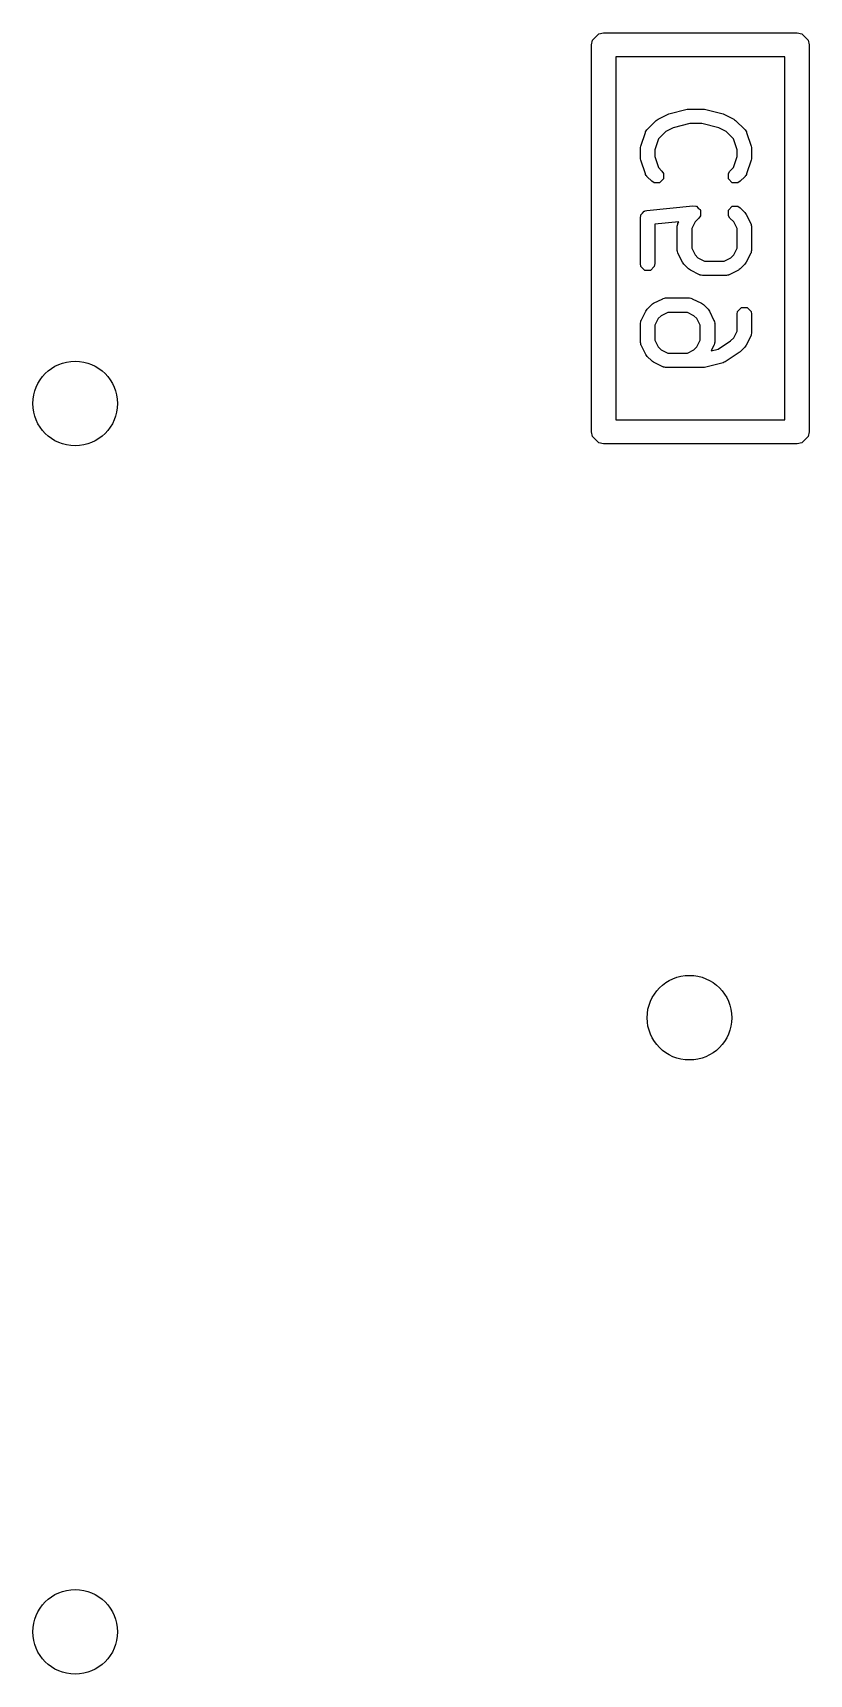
# Model space of a CAD drawing. Header units: inches. Extents: x -2.1 to 1.75, y 0.25 to 2.74.
# Drawn here: x -2.0969 to -1.9705, y 2.0981 to 2.3654 of the extents above; entities that cross this region are included whole.
import ezdxf

# ---------------------------------------------------------------- set-up
doc = ezdxf.new("R2010")
doc.units = ezdxf.units.IN
doc.header["$MEASUREMENT"] = 0
doc.layers.add('BLACK', color=250, linetype='CONTINUOUS')

msp = doc.modelspace()

# ---------------------------------------------------------------- linework, layer by layer
at = {"layer": 'BLACK', "linetype": 'CONTINUOUS'}
for p, q in [((-2.0058, 2.36414), (-2.00473, 2.3652)), ((-2.00473, 2.3652), (-2.00398, 2.36535)), ((-2.00398, 2.36535), (-1.97248, 2.36535)), ((-1.97248, 2.36535), (-1.97173, 2.3652)), ((-1.97173, 2.3652), (-1.97066, 2.36414)), ((-2.00594, 2.36339), (-2.0058, 2.36414)), ((-2.00594, 2.30039), (-2.00594, 2.36339)), ((-1.97066, 2.36414), (-1.97051, 2.36339)), ((-1.97051, 2.36339), (-1.97051, 2.30039)), ((-2.00201, 2.36142), (-2.00201, 2.30236)), ((-1.97445, 2.36142), (-2.00201, 2.36142)), ((-1.97445, 2.30236), (-1.97445, 2.36142)), ((-1.99509, 2.35132), (-1.99359, 2.35207)), ((-1.99359, 2.35207), (-1.99347, 2.3521)), ((-1.99347, 2.3521), (-1.99335, 2.35216)), ((-1.99335, 2.35216), (-1.99035, 2.35291)), ((-1.99035, 2.35291), (-1.99021, 2.35292)), ((-1.99021, 2.35292), (-1.99006, 2.35294)), ((-1.99006, 2.35294), (-1.98781, 2.35294)), ((-1.98781, 2.35294), (-1.98767, 2.35292)), ((-1.98767, 2.35292), (-1.98753, 2.35291)), ((-1.98753, 2.35291), (-1.98453, 2.35216)), ((-1.98453, 2.35216), (-1.98441, 2.3521)), ((-1.98441, 2.3521), (-1.98429, 2.35207)), ((-1.98429, 2.35207), (-1.98279, 2.35132)), ((-1.99793, 2.34689), (-1.99718, 2.34914)), ((-1.99718, 2.34914), (-1.99716, 2.34919)), ((-1.99716, 2.34921), (-1.99705, 2.34937)), ((-1.99716, 2.34919), (-1.99716, 2.34921)), ((-1.99705, 2.34937), (-1.99696, 2.34954)), ((-1.99696, 2.34954), (-1.99693, 2.34955)), ((-1.99693, 2.34955), (-1.9969, 2.3496)), ((-1.9969, 2.3496), (-1.9954, 2.3511)), ((-1.9954, 2.3511), (-1.99524, 2.3512)), ((-1.99524, 2.3512), (-1.99509, 2.35132)), ((-1.99386, 2.34929), (-1.99503, 2.34812)), ((-1.99265, 2.3499), (-1.99386, 2.34929)), ((-1.98992, 2.35058), (-1.99265, 2.3499)), ((-1.98796, 2.35058), (-1.98992, 2.35058)), ((-1.98523, 2.3499), (-1.98796, 2.35058)), ((-1.98402, 2.34929), (-1.98523, 2.3499)), ((-1.98285, 2.34812), (-1.98402, 2.34929)), ((-1.98279, 2.35132), (-1.98264, 2.3512)), ((-1.98264, 2.3512), (-1.98248, 2.3511)), ((-1.98248, 2.3511), (-1.98098, 2.3496)), ((-1.98098, 2.3496), (-1.98095, 2.34955)), ((-1.98095, 2.34955), (-1.98092, 2.34954)), ((-1.98092, 2.34954), (-1.98083, 2.34937)), ((-1.98083, 2.34937), (-1.98072, 2.34921)), ((-1.98072, 2.34921), (-1.98072, 2.34919)), ((-1.98072, 2.34919), (-1.9807, 2.34914)), ((-1.9807, 2.34914), (-1.97995, 2.34689)), ((-1.99799, 2.34651), (-1.99796, 2.3467)), ((-1.99799, 2.34501), (-1.99799, 2.34651)), ((-1.99796, 2.3467), (-1.99793, 2.34689)), ((-1.99503, 2.34812), (-1.99563, 2.34632)), ((-1.98225, 2.34632), (-1.98285, 2.34812)), ((-1.97995, 2.34689), (-1.97992, 2.3467)), ((-1.97992, 2.3467), (-1.97988, 2.34651)), ((-1.97988, 2.34651), (-1.97988, 2.34501)), ((-1.99796, 2.34483), (-1.99799, 2.34501)), ((-1.99793, 2.34464), (-1.99796, 2.34483)), ((-1.99718, 2.34239), (-1.99793, 2.34464)), ((-1.99563, 2.34632), (-1.99563, 2.3452)), ((-1.99563, 2.3452), (-1.99503, 2.3434)), ((-1.98285, 2.3434), (-1.98225, 2.3452)), ((-1.98225, 2.3452), (-1.98225, 2.34632)), ((-1.97995, 2.34464), (-1.9807, 2.34239)), ((-1.97992, 2.34483), (-1.97995, 2.34464)), ((-1.97988, 2.34501), (-1.97992, 2.34483)), ((-1.99716, 2.34234), (-1.99718, 2.34239)), ((-1.99716, 2.34231), (-1.99716, 2.34234)), ((-1.99705, 2.34215), (-1.99716, 2.34231)), ((-1.99696, 2.34199), (-1.99705, 2.34215)), ((-1.99693, 2.34198), (-1.99696, 2.34199)), ((-1.9969, 2.34193), (-1.99693, 2.34198)), ((-1.99615, 2.34118), (-1.9969, 2.34193)), ((-1.99577, 2.34092), (-1.99615, 2.34118)), ((-1.99503, 2.3434), (-1.99448, 2.34285)), ((-1.99422, 2.34156), (-1.99486, 2.34092)), ((-1.99448, 2.34285), (-1.99422, 2.34247)), ((-1.99422, 2.34247), (-1.99422, 2.34156)), ((-1.98366, 2.34247), (-1.9834, 2.34285)), ((-1.98366, 2.34156), (-1.98366, 2.34247)), ((-1.98302, 2.34092), (-1.98366, 2.34156)), ((-1.9834, 2.34285), (-1.98285, 2.3434)), ((-1.98173, 2.34118), (-1.98211, 2.34092)), ((-1.98098, 2.34193), (-1.98173, 2.34118)), ((-1.98095, 2.34198), (-1.98098, 2.34193)), ((-1.98092, 2.34199), (-1.98095, 2.34198)), ((-1.98083, 2.34215), (-1.98092, 2.34199)), ((-1.98072, 2.34231), (-1.98083, 2.34215)), ((-1.9807, 2.34239), (-1.98072, 2.34234)), ((-1.98072, 2.34234), (-1.98072, 2.34231)), ((-1.99486, 2.34092), (-1.99577, 2.34092)), ((-1.98211, 2.34092), (-1.98302, 2.34092)), ((-1.99792, 2.33563), (-1.99791, 2.33572)), ((-1.99791, 2.33572), (-1.99762, 2.336)), ((-1.99762, 2.336), (-1.99737, 2.33631)), ((-1.99737, 2.33631), (-1.99729, 2.33633)), ((-1.99729, 2.33633), (-1.99727, 2.33636)), ((-1.99727, 2.33636), (-1.99721, 2.33636)), ((-1.99721, 2.33636), (-1.99693, 2.33644)), ((-1.99693, 2.33644), (-1.98943, 2.33719)), ((-1.98943, 2.33719), (-1.98897, 2.33715)), ((-1.98897, 2.33715), (-1.98893, 2.33711)), ((-1.98893, 2.33711), (-1.98886, 2.33711)), ((-1.98886, 2.33711), (-1.98858, 2.33682)), ((-1.98858, 2.33682), (-1.98827, 2.33657)), ((-1.98827, 2.33657), (-1.98827, 2.33651)), ((-1.98827, 2.33651), (-1.98822, 2.33647)), ((-1.98822, 2.33647), (-1.98822, 2.33607)), ((-1.98822, 2.33607), (-1.98818, 2.33567)), ((-1.98366, 2.33647), (-1.98302, 2.33711)), ((-1.98366, 2.33556), (-1.98366, 2.33647)), ((-1.98302, 2.33711), (-1.98211, 2.33711)), ((-1.98211, 2.33711), (-1.98173, 2.33685)), ((-1.98173, 2.33685), (-1.98098, 2.3361)), ((-1.98098, 2.3361), (-1.98088, 2.33594)), ((-1.98088, 2.33594), (-1.98076, 2.33579)), ((-1.98076, 2.33579), (-1.98001, 2.33429)), ((-1.99799, 2.33526), (-1.99794, 2.33555)), ((-1.99799, 2.32777), (-1.99799, 2.33526)), ((-1.99794, 2.33561), (-1.99792, 2.33563)), ((-1.99794, 2.33555), (-1.99794, 2.33561)), ((-1.99172, 2.33459), (-1.99563, 2.3342)), ((-1.99563, 2.3342), (-1.99563, 2.32777)), ((-1.992, 2.33376), (-1.99198, 2.33382)), ((-1.992, 2.33001), (-1.992, 2.33376)), ((-1.99199, 2.33385), (-1.99194, 2.33403)), ((-1.99198, 2.33382), (-1.99199, 2.33385)), ((-1.99194, 2.33403), (-1.99191, 2.33422)), ((-1.99191, 2.33422), (-1.99189, 2.33424)), ((-1.99189, 2.33424), (-1.99187, 2.33429)), ((-1.99187, 2.33429), (-1.99172, 2.33459)), ((-1.98909, 2.33456), (-1.98963, 2.33349)), ((-1.98963, 2.33349), (-1.98963, 2.33029)), ((-1.98848, 2.33518), (-1.98909, 2.33456)), ((-1.98822, 2.33556), (-1.98848, 2.33518)), ((-1.98818, 2.33567), (-1.98822, 2.33562)), ((-1.98822, 2.33562), (-1.98822, 2.33556)), ((-1.9834, 2.33518), (-1.98366, 2.33556)), ((-1.98279, 2.33456), (-1.9834, 2.33518)), ((-1.98225, 2.33349), (-1.98279, 2.33456)), ((-1.98225, 2.33029), (-1.98225, 2.33349)), ((-1.98001, 2.33429), (-1.97999, 2.33424)), ((-1.97999, 2.33424), (-1.97997, 2.33422)), ((-1.97997, 2.33422), (-1.97994, 2.33403)), ((-1.97994, 2.33403), (-1.97989, 2.33385)), ((-1.97989, 2.33385), (-1.9799, 2.33382)), ((-1.9799, 2.33382), (-1.97988, 2.33376)), ((-1.97988, 2.33376), (-1.97988, 2.33001)), ((-1.99791, 2.32731), (-1.99799, 2.32777)), ((-1.99563, 2.32777), (-1.99572, 2.32731)), ((-1.99198, 2.32996), (-1.992, 2.33001)), ((-1.99199, 2.32993), (-1.99198, 2.32996)), ((-1.99194, 2.32975), (-1.99199, 2.32993)), ((-1.99191, 2.32956), (-1.99194, 2.32975)), ((-1.99189, 2.32954), (-1.99191, 2.32956)), ((-1.99187, 2.32949), (-1.99189, 2.32954)), ((-1.99112, 2.32799), (-1.99187, 2.32949)), ((-1.99101, 2.32784), (-1.99112, 2.32799)), ((-1.9909, 2.32768), (-1.99101, 2.32784)), ((-1.98963, 2.33029), (-1.98909, 2.32921)), ((-1.98909, 2.32921), (-1.98862, 2.32874)), ((-1.98862, 2.32874), (-1.98754, 2.3282)), ((-1.98754, 2.3282), (-1.98434, 2.3282)), ((-1.98434, 2.3282), (-1.98327, 2.32874)), ((-1.98327, 2.32874), (-1.98279, 2.32921)), ((-1.98279, 2.32921), (-1.98225, 2.33029)), ((-1.98088, 2.32784), (-1.98098, 2.32768)), ((-1.98076, 2.32799), (-1.98088, 2.32784)), ((-1.98001, 2.32949), (-1.98076, 2.32799)), ((-1.97999, 2.32954), (-1.98001, 2.32949)), ((-1.97997, 2.32956), (-1.97999, 2.32954)), ((-1.97994, 2.32975), (-1.97997, 2.32956)), ((-1.97989, 2.32993), (-1.97994, 2.32975)), ((-1.97988, 2.33001), (-1.9799, 2.32996)), ((-1.9799, 2.32996), (-1.97989, 2.32993)), ((-1.99727, 2.32667), (-1.99791, 2.32731)), ((-1.99636, 2.32667), (-1.99727, 2.32667)), ((-1.99572, 2.32731), (-1.99636, 2.32667)), ((-1.99015, 2.32693), (-1.9909, 2.32768)), ((-1.98999, 2.32682), (-1.99015, 2.32693)), ((-1.98984, 2.32671), (-1.98999, 2.32682)), ((-1.98834, 2.32596), (-1.98984, 2.32671)), ((-1.98829, 2.32594), (-1.98834, 2.32596)), ((-1.98827, 2.32592), (-1.98829, 2.32594)), ((-1.98808, 2.32589), (-1.98827, 2.32592)), ((-1.9879, 2.32584), (-1.98808, 2.32589)), ((-1.98787, 2.32585), (-1.9879, 2.32584)), ((-1.98781, 2.32583), (-1.98787, 2.32585)), ((-1.98407, 2.32583), (-1.98781, 2.32583)), ((-1.98401, 2.32585), (-1.98407, 2.32583)), ((-1.98398, 2.32584), (-1.98401, 2.32585)), ((-1.9838, 2.32589), (-1.98398, 2.32584)), ((-1.98361, 2.32592), (-1.9838, 2.32589)), ((-1.98359, 2.32594), (-1.98361, 2.32592)), ((-1.98354, 2.32596), (-1.98359, 2.32594)), ((-1.98204, 2.32671), (-1.98354, 2.32596)), ((-1.98189, 2.32682), (-1.98204, 2.32671)), ((-1.98173, 2.32693), (-1.98189, 2.32682)), ((-1.98098, 2.32768), (-1.98173, 2.32693)), ((-1.99787, 2.31854), (-1.99712, 2.32004)), ((-1.99712, 2.32004), (-1.997, 2.32019)), ((-1.997, 2.32019), (-1.9969, 2.32035)), ((-1.9969, 2.32035), (-1.99615, 2.3211)), ((-1.99615, 2.3211), (-1.99599, 2.32121)), ((-1.99599, 2.32121), (-1.99584, 2.32132)), ((-1.99584, 2.32132), (-1.99434, 2.32207)), ((-1.99354, 2.31984), (-1.99461, 2.3193)), ((-1.99434, 2.32207), (-1.99429, 2.32209)), ((-1.99429, 2.32209), (-1.99427, 2.32211)), ((-1.99427, 2.32211), (-1.99408, 2.32214)), ((-1.99408, 2.32214), (-1.9939, 2.32219)), ((-1.9939, 2.32219), (-1.99387, 2.32219)), ((-1.99387, 2.32219), (-1.99381, 2.3222)), ((-1.99381, 2.3222), (-1.99006, 2.3222)), ((-1.99034, 2.31984), (-1.99354, 2.31984)), ((-1.98926, 2.3193), (-1.99034, 2.31984)), ((-1.99006, 2.3222), (-1.99001, 2.32219)), ((-1.99001, 2.32219), (-1.98998, 2.32219)), ((-1.98998, 2.32219), (-1.9898, 2.32214)), ((-1.9898, 2.32214), (-1.98961, 2.32211)), ((-1.98961, 2.32211), (-1.98959, 2.32209)), ((-1.98959, 2.32209), (-1.98954, 2.32207)), ((-1.98954, 2.32207), (-1.98804, 2.32132)), ((-1.98804, 2.32132), (-1.98789, 2.32121)), ((-1.98789, 2.32121), (-1.98773, 2.3211)), ((-1.98773, 2.3211), (-1.98698, 2.32035)), ((-1.98698, 2.32035), (-1.98687, 2.32019)), ((-1.98687, 2.32019), (-1.98676, 2.32004)), ((-1.98676, 2.32004), (-1.98601, 2.31854)), ((-1.98225, 2.31952), (-1.98216, 2.31997)), ((-1.98216, 2.31997), (-1.98152, 2.32061)), ((-1.98152, 2.32061), (-1.98061, 2.32061)), ((-1.98061, 2.32061), (-1.97997, 2.31997)), ((-1.97997, 2.31997), (-1.97988, 2.31952)), ((-1.99799, 2.3181), (-1.99794, 2.31828)), ((-1.99798, 2.31807), (-1.99799, 2.3181)), ((-1.99799, 2.31802), (-1.99798, 2.31807)), ((-1.99799, 2.31502), (-1.99799, 2.31802)), ((-1.99794, 2.31828), (-1.99791, 2.31847)), ((-1.99791, 2.31847), (-1.99789, 2.31849)), ((-1.99789, 2.31849), (-1.99787, 2.31854)), ((-1.99509, 2.31882), (-1.99563, 2.31774)), ((-1.99563, 2.31774), (-1.99563, 2.3153)), ((-1.99461, 2.3193), (-1.99509, 2.31882)), ((-1.98879, 2.31882), (-1.98926, 2.3193)), ((-1.98825, 2.31774), (-1.98879, 2.31882)), ((-1.98825, 2.3153), (-1.98825, 2.31774)), ((-1.98601, 2.31854), (-1.98599, 2.31849)), ((-1.98599, 2.31849), (-1.98597, 2.31847)), ((-1.98597, 2.31847), (-1.98594, 2.31828)), ((-1.98594, 2.31828), (-1.98589, 2.3181)), ((-1.98589, 2.3181), (-1.9859, 2.31807)), ((-1.9859, 2.31807), (-1.98588, 2.31802)), ((-1.98588, 2.31802), (-1.98588, 2.31502)), ((-1.98225, 2.3168), (-1.98225, 2.31952)), ((-1.97988, 2.31952), (-1.97988, 2.31652)), ((-1.99798, 2.31496), (-1.99799, 2.31502)), ((-1.99799, 2.31493), (-1.99798, 2.31496)), ((-1.99794, 2.31475), (-1.99799, 2.31493)), ((-1.99791, 2.31456), (-1.99794, 2.31475)), ((-1.99789, 2.31455), (-1.99791, 2.31456)), ((-1.99787, 2.31449), (-1.99789, 2.31455)), ((-1.99712, 2.31299), (-1.99787, 2.31449)), ((-1.99563, 2.3153), (-1.99509, 2.31422)), ((-1.98879, 2.31422), (-1.98825, 2.3153)), ((-1.98601, 2.31449), (-1.98647, 2.31357)), ((-1.98599, 2.31455), (-1.98601, 2.31449)), ((-1.98597, 2.31456), (-1.98599, 2.31455)), ((-1.98594, 2.31475), (-1.98597, 2.31456)), ((-1.98589, 2.31493), (-1.98594, 2.31475)), ((-1.98588, 2.31502), (-1.9859, 2.31496)), ((-1.9859, 2.31496), (-1.98589, 2.31493)), ((-1.9853, 2.31386), (-1.98332, 2.31518)), ((-1.98332, 2.31518), (-1.98279, 2.31572)), ((-1.98279, 2.31572), (-1.98225, 2.3168)), ((-1.98088, 2.31434), (-1.98098, 2.31418)), ((-1.98076, 2.31449), (-1.98088, 2.31434)), ((-1.98001, 2.31599), (-1.98076, 2.31449)), ((-1.97999, 2.31605), (-1.98001, 2.31599)), ((-1.97997, 2.31606), (-1.97999, 2.31605)), ((-1.97994, 2.31625), (-1.97997, 2.31606)), ((-1.97989, 2.31643), (-1.97994, 2.31625)), ((-1.97988, 2.31652), (-1.9799, 2.31646)), ((-1.9799, 2.31646), (-1.97989, 2.31643)), ((-1.997, 2.31284), (-1.99712, 2.31299)), ((-1.9969, 2.31268), (-1.997, 2.31284)), ((-1.99615, 2.31193), (-1.9969, 2.31268)), ((-1.99599, 2.31183), (-1.99615, 2.31193)), ((-1.99584, 2.31171), (-1.99599, 2.31183)), ((-1.99434, 2.31096), (-1.99584, 2.31171)), ((-1.99509, 2.31422), (-1.99461, 2.31374)), ((-1.99461, 2.31374), (-1.99354, 2.3132)), ((-1.99354, 2.3132), (-1.99034, 2.3132)), ((-1.99034, 2.3132), (-1.98926, 2.31374)), ((-1.98926, 2.31374), (-1.98879, 2.31422)), ((-1.98647, 2.31357), (-1.9853, 2.31386)), ((-1.98435, 2.31171), (-1.98453, 2.31162)), ((-1.98416, 2.31178), (-1.98435, 2.31171)), ((-1.98191, 2.31328), (-1.98416, 2.31178)), ((-1.98183, 2.31337), (-1.98191, 2.31328)), ((-1.98173, 2.31343), (-1.98183, 2.31337)), ((-1.98098, 2.31418), (-1.98173, 2.31343)), ((-1.99429, 2.31095), (-1.99434, 2.31096)), ((-1.99427, 2.31093), (-1.99429, 2.31095)), ((-1.99408, 2.31089), (-1.99427, 2.31093)), ((-1.9939, 2.31084), (-1.99408, 2.31089)), ((-1.99387, 2.31085), (-1.9939, 2.31084)), ((-1.99381, 2.31084), (-1.99387, 2.31085)), ((-1.98781, 2.31084), (-1.99381, 2.31084)), ((-1.98767, 2.31086), (-1.98781, 2.31084)), ((-1.98753, 2.31087), (-1.98767, 2.31086)), ((-1.98453, 2.31162), (-1.98753, 2.31087)), ((-2.00201, 2.30236), (-1.97445, 2.30236)), ((-2.0058, 2.29964), (-2.00594, 2.30039)), ((-2.00473, 2.29858), (-2.0058, 2.29964)), ((-2.00398, 2.29843), (-2.00473, 2.29858)), ((-1.97248, 2.29843), (-2.00398, 2.29843)), ((-1.97173, 2.29858), (-1.97248, 2.29843)), ((-1.97066, 2.29964), (-1.97173, 2.29858)), ((-1.97051, 2.30039), (-1.97066, 2.29964))]:
    msp.add_line(p, q, dxfattribs=at)
at = {"layer": 'BLACK'}
for centre in [(-2.09, 2.305), (-2.09, 2.305), (-1.99, 2.205), (-1.99, 2.205), (-2.09, 2.105), (-2.09, 2.105)]:
    msp.add_circle(centre, 0.00689, dxfattribs=at)

doc.saveas('drawing.dxf')
